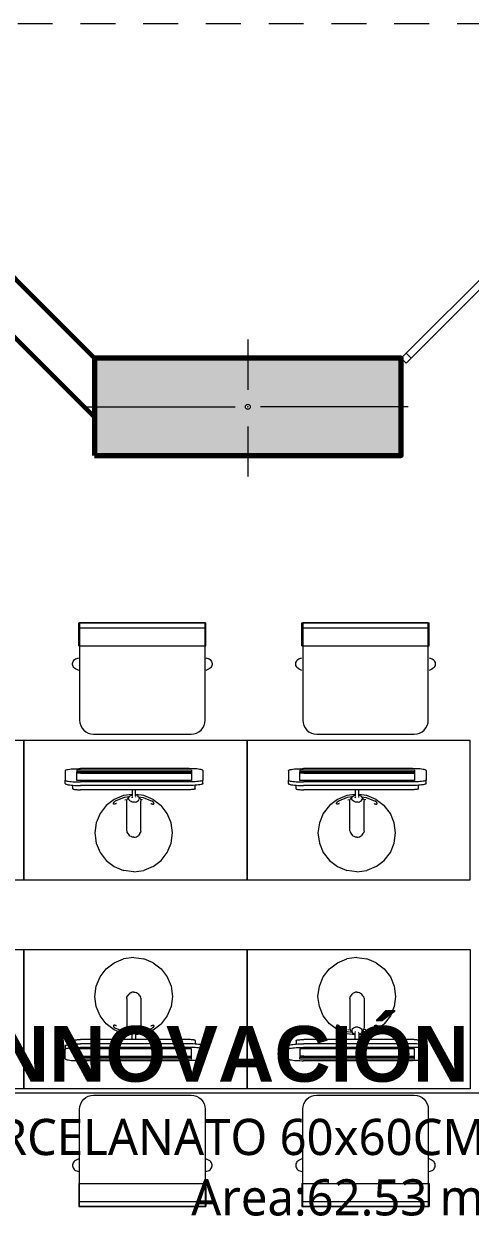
# Model space of a CAD drawing. Header units: metres. Extents: x 28 to 239, y -1 to 113.
# Drawn here: x 75.876 to 77.476, y 87.617 to 91.897 of the extents above; entities that cross this region are included whole.
import ezdxf

# ---------------------------------------------------------------- set-up
doc = ezdxf.new("R2010")
doc.units = ezdxf.units.M
doc.linetypes.add('DASHED2', pattern=[0.375, 0.25, -0.125])
doc.linetypes.add('HIDDEN2', pattern=[0.1875, 0.125, -0.0625])
for name, color, linetype, lineweight in [('COLUMNAS 50', 32, 'Continuous', 70), ('Equipamiento SR', 23, 'Continuous', 0), ('letras sr', 7, 'Continuous', 5), ('Muebles fijos El', 101, 'Continuous', 0), ('Muros el', 144, 'Continuous', 60), ('proyecciones', 1, 'DASHED2', 5), ('Vanos', 140, 'Continuous', 5)]:
    doc.layers.add(name, color=color, linetype=linetype, lineweight=lineweight)
doc.styles.add('Santa Rosa 1 50', font='trebuc.ttf')

# ---------------------------------------------------------------- blocks, each defined once
blk = doc.blocks.new('Columna 1.10 x0.30')
at = {"true_color": 0xc7c8ca}
h = blk.add_hatch(color=9, dxfattribs=at)
h.dxf.hatch_style = 1
h.paths.add_polyline_path([(-234.8493, 113.8066), (-235.9493, 113.8066), (-235.9493, 113.4566), (-234.8493, 113.4566)])
h.paths.add_polyline_path([(-235.3906, 113.6316, -1), (-235.408, 113.6316, -1)], flags=16)
at = {"layer": 'COLUMNAS 50', "color": 1, "linetype": 'Continuous', "lineweight": 5}
for p, q in [((-235.3993, 113.8732), (-235.3993, 113.6932)), ((-235.9743, 113.6316), (-235.4443, 113.6316)), ((-234.8243, 113.6316), (-235.3543, 113.6316)), ((-235.3993, 113.5616), (-235.3993, 113.3816))]:
    blk.add_line(p, q, dxfattribs=at)
at = {"layer": 'COLUMNAS 50', "linetype": 'Continuous'}
blk.add_lwpolyline([(-235.9493, 113.4566), (-234.8493, 113.4566), (-234.8493, 113.8066), (-235.9493, 113.8066)], close=True, dxfattribs=at)
at = {"layer": 'COLUMNAS 50', "color": 1, "linetype": 'Continuous', "lineweight": 5}
blk.add_circle((-235.3993, 113.6316), 0.00871, dxfattribs=at)
blk.add_point((-235.3993, 113.6316), dxfattribs=at)
blk = doc.blocks.new('A$C25F65E93')
at = {"layer": 'Equipamiento SR', "linetype": 'Continuous'}
for p, q in [((0.018, 0.4782), (0, 0.4782)), ((0, 0.0222), (0, 0.4782)), ((0.0824, 0.4782), (0.018, 0.4782)), ((0.018, 0.0222), (0.018, 0.4782)), ((0.0824, 0.0222), (0.0824, 0.4782)), ((0.1264, 0.4782), (0.1269, 0.4816)), ((0.1269, 0.4816), (0.1282, 0.4858)), ((0.1282, 0.4858), (0.1301, 0.4896)), ((0.1301, 0.4896), (0.1325, 0.493)), ((0.1325, 0.493), (0.1354, 0.4959)), ((0.1354, 0.4959), (0.1387, 0.4981)), ((0.1387, 0.4981), (0.1423, 0.4996)), ((0.1423, 0.4996), (0.146, 0.5004)), ((0.146, 0.5004), (0.1498, 0.5004)), ((0.1498, 0.5004), (0.1536, 0.4996)), ((0.1536, 0.4996), (0.1571, 0.4981)), ((0.1571, 0.4981), (0.1604, 0.4959)), ((0.1604, 0.4959), (0.1633, 0.493)), ((0.1633, 0.493), (0.1658, 0.4896)), ((0.1658, 0.4896), (0.1667, 0.4877)), ((0.1667, 0.4877), (0.1714, 0.4782)), ((0.018, 0.0222), (0, 0.0222)), ((0.0824, 0.0222), (0.018, 0.0222)), ((0.1269, 0.0187), (0.1264, 0.0222)), ((0.1282, 0.0146), (0.1269, 0.0187)), ((0.1301, 0.0107), (0.1282, 0.0146)), ((0.1325, 0.0073), (0.1301, 0.0107)), ((0.1354, 0.0045), (0.1325, 0.0073)), ((0.1387, 0.0023), (0.1354, 0.0045)), ((0.1423, 0.0008), (0.1387, 0.0023)), ((0.146, 0), (0.1423, 0.0008)), ((0.1536, 0.0008), (0.1498, 0)), ((0.1571, 0.0023), (0.1536, 0.0008)), ((0.1604, 0.0045), (0.1571, 0.0023)), ((0.1633, 0.0073), (0.1604, 0.0045)), ((0.1658, 0.0107), (0.1633, 0.0073)), ((0.1667, 0.0127), (0.1658, 0.0107)), ((0.1714, 0.0222), (0.1667, 0.0127)), ((0.1498, 0), (0.146, 0))]:
    blk.add_line(p, q, dxfattribs=at)
blk.add_lwpolyline([(0, 0.0252), (0.35, 0.0252, 0.414214), (0.4, 0.0752), (0.4, 0.4252, 0.414214), (0.35, 0.4752), (0, 0.4752), (0, 0.0252)], format="xyb", dxfattribs=at)
blk = doc.blocks.new('A$C34F338A5')
at = {"layer": 'Muebles fijos El'}
for p, q in [((0.3238, 0.6009), (0.3236, 0.5976)), ((0.324, 0.604), (0.3238, 0.6009)), ((0.3243, 0.6067), (0.324, 0.604)), ((0.3246, 0.6091), (0.3243, 0.6067)), ((0.325, 0.6111), (0.3246, 0.6091)), ((0.3254, 0.6126), (0.325, 0.6111)), ((0.3259, 0.6137), (0.3254, 0.6126)), ((0.3263, 0.6143), (0.3259, 0.6137)), ((0.3268, 0.6144), (0.3263, 0.6143)), ((0.3268, 0.6144), (0.3396, 0.6144)), ((0.3389, 0.6004), (0.3388, 0.5931)), ((0.3392, 0.6075), (0.3389, 0.6004)), ((0.3396, 0.6143), (0.3392, 0.6075)), ((0.3401, 0.6205), (0.3396, 0.6144)), ((0.3396, 0.6144), (0.3396, 0.6143)), ((0.3407, 0.6261), (0.3401, 0.6205)), ((0.3414, 0.631), (0.3407, 0.6261)), ((0.3422, 0.6351), (0.3414, 0.631)), ((0.343, 0.6382), (0.3422, 0.6351)), ((0.3439, 0.6404), (0.343, 0.6382)), ((0.3448, 0.6416), (0.3439, 0.6404)), ((0.3456, 0.6418), (0.3448, 0.6416)), ((0.3456, 0.6418), (0.3581, 0.6418)), ((0.3515, 0.6004), (0.3513, 0.5931)), ((0.3518, 0.6075), (0.3515, 0.6004)), ((0.3521, 0.6143), (0.3518, 0.6075)), ((0.3527, 0.6205), (0.3521, 0.6143)), ((0.3533, 0.6261), (0.3527, 0.6205)), ((0.354, 0.631), (0.3533, 0.6261)), ((0.3547, 0.6351), (0.354, 0.631)), ((0.3556, 0.6382), (0.3547, 0.6351)), ((0.3565, 0.6404), (0.3556, 0.6382)), ((0.3574, 0.6416), (0.3565, 0.6404)), ((0.3565, 0.6007), (0.3565, 0.1896)), ((0.3829, 0.6007), (0.3565, 0.6007)), ((0.3581, 0.6418), (0.3574, 0.6416)), ((0.3925, 0.6418), (0.3581, 0.6418)), ((0.3831, 0.5976), (0.3829, 0.6007)), ((0.3866, 0.6007), (0.3829, 0.6007)), ((0.3866, 0.6007), (0.3866, 0.6004)), ((0.3879, 0.6007), (0.3866, 0.6007)), ((0.3866, 0.6004), (0.3867, 0.5931)), ((0.3942, 0.6007), (0.3879, 0.6007)), ((0.3879, 0.6007), (0.3879, 0.1896)), ((0.3925, 0.6418), (0.3932, 0.6416)), ((0.3932, 0.6416), (0.3941, 0.6404)), ((0.3941, 0.6404), (0.395, 0.6382)), ((0.3942, 0.6007), (0.3942, 0.1896)), ((0.395, 0.6382), (0.3959, 0.6351)), ((0.3959, 0.6351), (0.3966, 0.631)), ((0.3966, 0.631), (0.3973, 0.6261)), ((0.3973, 0.6261), (0.398, 0.6205)), ((0.398, 0.6205), (0.3985, 0.6143)), ((0.3985, 0.6143), (0.3989, 0.6075)), ((0.3989, 0.6075), (0.3991, 0.6004)), ((0.3991, 0.6004), (0.3993, 0.5931)), ((0.3234, 0.5906), (0.3233, 0.587)), ((0.3233, 0.587), (0.3233, 0.4006)), ((0.3236, 0.5976), (0.3234, 0.5942)), ((0.3234, 0.5942), (0.3234, 0.5906)), ((0.3388, 0.5931), (0.3388, 0.5873)), ((0.3388, 0.5873), (0.3388, 0.203)), ((0.3513, 0.5931), (0.3513, 0.5873)), ((0.3513, 0.5873), (0.3513, 0.203)), ((0.3832, 0.5942), (0.3831, 0.5976)), ((0.3833, 0.5906), (0.3832, 0.5942)), ((0.3833, 0.587), (0.3833, 0.5906)), ((0.3833, 0.2033), (0.3833, 0.587)), ((0.3867, 0.5931), (0.3867, 0.5873)), ((0.3867, 0.5873), (0.3867, 0.203)), ((0.3993, 0.5931), (0.3993, 0.5873)), ((0.3993, 0.5873), (0.3993, 0.203)), ((0.0698, 0.492), (0.0986, 0.5141)), ((0.0986, 0.5141), (0.1322, 0.528)), ((0.1322, 0.528), (0.1682, 0.5328)), ((0.1682, 0.5328), (0.2042, 0.528)), ((0.2042, 0.528), (0.2377, 0.5141)), ((0.2377, 0.5141), (0.2665, 0.492)), ((0.0477, 0.4632), (0.0698, 0.492)), ((0.2887, 0.4632), (0.2665, 0.492)), ((0.0291, 0.3937), (0.0338, 0.4297)), ((0.0477, 0.4632), (0.0338, 0.4297)), ((0.2719, 0.4641), (0.272, 0.4649)), ((0.2719, 0.4632), (0.2719, 0.4641)), ((0.2719, 0.4622), (0.2719, 0.4632)), ((0.2721, 0.4611), (0.2719, 0.4622)), ((0.272, 0.4649), (0.2723, 0.4655)), ((0.2725, 0.4599), (0.2721, 0.4611)), ((0.2723, 0.4655), (0.2727, 0.466)), ((0.2729, 0.4587), (0.2725, 0.4599)), ((0.2727, 0.466), (0.2732, 0.4664)), ((0.2734, 0.4575), (0.2729, 0.4587)), ((0.2732, 0.4664), (0.2737, 0.4666)), ((0.274, 0.4563), (0.2734, 0.4575)), ((0.2737, 0.4666), (0.2744, 0.4666)), ((0.2744, 0.4556), (0.274, 0.4563)), ((0.2744, 0.4666), (0.2751, 0.4665)), ((0.2751, 0.4665), (0.2759, 0.4663)), ((0.2759, 0.4663), (0.2768, 0.4658)), ((0.2768, 0.4658), (0.2777, 0.4653)), ((0.2777, 0.4653), (0.2786, 0.4646)), ((0.2786, 0.4646), (0.2795, 0.4637)), ((0.2795, 0.4637), (0.2804, 0.4628)), ((0.2804, 0.4628), (0.2812, 0.4617)), ((0.2812, 0.4617), (0.282, 0.4606)), ((0.2816, 0.4609), (0.2825, 0.4597)), ((0.282, 0.4606), (0.2828, 0.4595)), ((0.2957, 0.4278), (0.2828, 0.4595)), ((0.2887, 0.4632), (0.3026, 0.4297)), ((0.3026, 0.4297), (0.3064, 0.4006)), ((0.0291, 0.3937), (0.0338, 0.3576)), ((0.1531, 0.3936), (0.1534, 0.3985)), ((0.1531, 0.3936), (0.1537, 0.3887)), ((0.1534, 0.3985), (0.1546, 0.4032)), ((0.1537, 0.3887), (0.1551, 0.3842)), ((0.1546, 0.4032), (0.1566, 0.4072)), ((0.1566, 0.4072), (0.1593, 0.4104)), ((0.1659, 0.4158), (0.1593, 0.4104)), ((0.1659, 0.4158), (0.1701, 0.4186)), ((0.1748, 0.4197), (0.1701, 0.4186)), ((0.1748, 0.4197), (0.2825, 0.4197)), ((0.2791, 0.3985), (0.2788, 0.3936)), ((0.2788, 0.3936), (0.2794, 0.3887)), ((0.2791, 0.3985), (0.2803, 0.4032)), ((0.2794, 0.3887), (0.2809, 0.3842)), ((0.2803, 0.4032), (0.2824, 0.4072)), ((0.2824, 0.4072), (0.2851, 0.4104)), ((0.2872, 0.4191), (0.2825, 0.4197)), ((0.2851, 0.4104), (0.2882, 0.4125)), ((0.287, 0.4255), (0.2879, 0.4187)), ((0.2916, 0.4168), (0.2872, 0.4191)), ((0.2917, 0.4133), (0.2882, 0.4125)), ((0.2916, 0.4168), (0.2985, 0.4111)), ((0.2952, 0.4128), (0.2917, 0.4133)), ((0.2969, 0.3881), (0.2947, 0.3888)), ((0.2947, 0.3888), (0.2958, 0.3883)), ((0.2952, 0.4128), (0.2985, 0.4111)), ((0.2978, 0.4117), (0.2957, 0.4278)), ((0.2958, 0.3883), (0.2969, 0.3881)), ((0.2985, 0.3999), (0.2965, 0.4005)), ((0.2977, 0.4004), (0.2965, 0.4005)), ((0.2985, 0.3999), (0.2977, 0.4004)), ((0.2985, 0.4111), (0.3013, 0.4083)), ((0.3048, 0.388), (0.2994, 0.388)), ((0.3002, 0.4006), (0.3048, 0.4006)), ((0.3036, 0.4045), (0.3013, 0.4083)), ((0.3021, 0.3814), (0.3041, 0.3855)), ((0.3066, 0.388), (0.3026, 0.3576)), ((0.3036, 0.4045), (0.3048, 0.4006)), ((0.3041, 0.3855), (0.3048, 0.388)), ((0.3048, 0.4006), (0.3064, 0.4006)), ((0.3066, 0.388), (0.3048, 0.388)), ((0.3064, 0.4006), (0.3233, 0.4006)), ((0.3233, 0.388), (0.3066, 0.388)), ((0.3233, 0.4006), (0.3233, 0.388)), ((0.3233, 0.388), (0.3233, 0.2033)), ((0.0477, 0.3241), (0.0338, 0.3576)), ((0.1551, 0.3842), (0.1574, 0.3804)), ((0.1574, 0.3804), (0.1603, 0.3775)), ((0.1671, 0.3718), (0.1603, 0.3775)), ((0.1715, 0.3695), (0.1671, 0.3718)), ((0.1762, 0.3689), (0.1715, 0.3695)), ((0.1762, 0.3689), (0.284, 0.3689)), ((0.2809, 0.3842), (0.2831, 0.3804)), ((0.2957, 0.3595), (0.2828, 0.3278)), ((0.2831, 0.3804), (0.286, 0.3775)), ((0.284, 0.3689), (0.2886, 0.3701)), ((0.286, 0.3775), (0.2893, 0.3758)), ((0.287, 0.3618), (0.2881, 0.3699)), ((0.2886, 0.3701), (0.2928, 0.3728)), ((0.3026, 0.3576), (0.2887, 0.3241)), ((0.2893, 0.3758), (0.2928, 0.3753)), ((0.2994, 0.3783), (0.2928, 0.3728)), ((0.2928, 0.3753), (0.2962, 0.3762)), ((0.298, 0.3771), (0.2957, 0.3595)), ((0.2962, 0.3762), (0.2994, 0.3783)), ((0.2994, 0.3783), (0.3021, 0.3814)), ((0.0698, 0.2953), (0.0477, 0.3241)), ((0.2887, 0.3241), (0.2665, 0.2953)), ((0.2721, 0.3262), (0.2719, 0.3251)), ((0.2719, 0.3251), (0.2719, 0.3241)), ((0.2719, 0.3241), (0.2719, 0.3232)), ((0.2719, 0.3232), (0.272, 0.3225)), ((0.272, 0.3225), (0.2723, 0.3218)), ((0.2725, 0.3274), (0.2721, 0.3262)), ((0.2723, 0.3218), (0.2727, 0.3213)), ((0.2729, 0.3286), (0.2725, 0.3274)), ((0.2727, 0.3213), (0.2732, 0.3209)), ((0.2734, 0.3298), (0.2729, 0.3286)), ((0.2732, 0.3209), (0.2737, 0.3207)), ((0.274, 0.331), (0.2734, 0.3298)), ((0.2737, 0.3207), (0.2744, 0.3207)), ((0.2744, 0.3317), (0.274, 0.331)), ((0.2744, 0.3207), (0.2751, 0.3208)), ((0.2751, 0.3208), (0.2759, 0.3211)), ((0.2759, 0.3211), (0.2768, 0.3215)), ((0.2768, 0.3215), (0.2777, 0.322)), ((0.2777, 0.322), (0.2786, 0.3228)), ((0.2786, 0.3228), (0.2795, 0.3236)), ((0.2795, 0.3236), (0.2804, 0.3245)), ((0.2804, 0.3245), (0.2812, 0.3256)), ((0.2812, 0.3256), (0.282, 0.3267)), ((0.282, 0.3267), (0.2828, 0.3278)), ((0.0986, 0.2732), (0.0698, 0.2953)), ((0.1322, 0.2593), (0.0986, 0.2732)), ((0.1682, 0.2545), (0.1322, 0.2593)), ((0.2042, 0.2593), (0.1682, 0.2545)), ((0.2377, 0.2732), (0.2042, 0.2593)), ((0.2665, 0.2953), (0.2377, 0.2732)), ((0.3234, 0.1997), (0.3233, 0.2033)), ((0.3234, 0.1961), (0.3234, 0.1997)), ((0.3236, 0.1926), (0.3234, 0.1961)), ((0.3238, 0.1894), (0.3236, 0.1926)), ((0.324, 0.1863), (0.3238, 0.1894)), ((0.3243, 0.1836), (0.324, 0.1863)), ((0.3246, 0.1812), (0.3243, 0.1836)), ((0.325, 0.1792), (0.3246, 0.1812)), ((0.3254, 0.1777), (0.325, 0.1792)), ((0.3259, 0.1766), (0.3254, 0.1777)), ((0.3263, 0.176), (0.3259, 0.1766)), ((0.3268, 0.1759), (0.3263, 0.176)), ((0.3268, 0.1759), (0.3396, 0.1759)), ((0.3388, 0.1972), (0.3388, 0.203)), ((0.3389, 0.1898), (0.3388, 0.1972)), ((0.3392, 0.1827), (0.3389, 0.1898)), ((0.3396, 0.176), (0.3392, 0.1827)), ((0.3396, 0.1759), (0.3396, 0.176)), ((0.3401, 0.1698), (0.3396, 0.1759)), ((0.3513, 0.1972), (0.3513, 0.203)), ((0.3515, 0.1898), (0.3513, 0.1972)), ((0.3518, 0.1827), (0.3515, 0.1898)), ((0.3521, 0.176), (0.3518, 0.1827)), ((0.3527, 0.1698), (0.3521, 0.176)), ((0.3565, 0.1896), (0.3829, 0.1896)), ((0.3831, 0.1926), (0.3829, 0.1896)), ((0.3829, 0.1896), (0.3866, 0.1896)), ((0.3832, 0.1961), (0.3831, 0.1926)), ((0.3833, 0.1997), (0.3832, 0.1961)), ((0.3833, 0.2033), (0.3833, 0.1997)), ((0.3866, 0.1898), (0.3867, 0.1972)), ((0.3866, 0.1896), (0.3866, 0.1898)), ((0.3866, 0.1896), (0.3879, 0.1896)), ((0.3867, 0.1972), (0.3867, 0.203)), ((0.3942, 0.1896), (0.3879, 0.1896)), ((0.398, 0.1698), (0.3985, 0.176)), ((0.3985, 0.176), (0.3989, 0.1827)), ((0.3989, 0.1827), (0.3991, 0.1898)), ((0.3991, 0.1898), (0.3993, 0.1972)), ((0.3993, 0.1972), (0.3993, 0.203)), ((0.3407, 0.1642), (0.3401, 0.1698)), ((0.3414, 0.1593), (0.3407, 0.1642)), ((0.3422, 0.1552), (0.3414, 0.1593)), ((0.343, 0.152), (0.3422, 0.1552)), ((0.3439, 0.1499), (0.343, 0.152)), ((0.3448, 0.1487), (0.3439, 0.1499)), ((0.3456, 0.1485), (0.3448, 0.1487)), ((0.3456, 0.1485), (0.3581, 0.1485)), ((0.3533, 0.1642), (0.3527, 0.1698)), ((0.354, 0.1593), (0.3533, 0.1642)), ((0.3547, 0.1552), (0.354, 0.1593)), ((0.3556, 0.152), (0.3547, 0.1552)), ((0.3565, 0.1499), (0.3556, 0.152)), ((0.3574, 0.1487), (0.3565, 0.1499)), ((0.3581, 0.1485), (0.3574, 0.1487)), ((0.3925, 0.1485), (0.3581, 0.1485)), ((0.3925, 0.1485), (0.3932, 0.1487)), ((0.3932, 0.1487), (0.3941, 0.1499)), ((0.3941, 0.1499), (0.395, 0.152)), ((0.395, 0.152), (0.3959, 0.1552)), ((0.3959, 0.1552), (0.3966, 0.1593)), ((0.3966, 0.1593), (0.3973, 0.1642)), ((0.3973, 0.1642), (0.398, 0.1698))]:
    blk.add_line(p, q, dxfattribs=at)
blk.add_lwpolyline([(0, 0.8), (0.5, 0.8), (0.5, 0), (0, 0), (0, 0.8)], dxfattribs=at)
at = {"layer": 'Muebles fijos El', "xscale": -1}
blk.add_blockref('A$C25F65E93', (0.923, 0.1747), dxfattribs=at)

msp = doc.modelspace()

# ---------------------------------------------------------------- linework, layer by layer
at = {"layer": 'Muros el', "ltscale": 0.05}
for points in [[(76.129, 90.6969), (75.5634, 91.2626)], [(75.4573, 91.1565), (76.129, 90.4848)]]:
    msp.add_lwpolyline(points, dxfattribs=at)
at = {"layer": 'proyecciones', "linetype": 'HIDDEN2'}
msp.add_lwpolyline([(86.329, 90.6969), (86.329, 91.8969), (57.529, 91.8969), (57.529, 90.6969)], dxfattribs=at)
at = {"layer": 'Vanos', "color": 7, "linetype": 'Continuous'}
for p, q in [((77.229, 90.6969), (77.6179, 91.0858)), ((77.2644, 90.6969), (77.6179, 91.0504)), ((77.2644, 90.6969), (77.2467, 90.7146)), ((77.2467, 90.6792), (77.229, 90.6969)), ((77.2467, 90.6792), (77.2644, 90.6969))]:
    msp.add_line(p, q, dxfattribs=at)

# ---------------------------------------------------------------- block references
at = {"layer": 'COLUMNAS 50'}
msp.add_blockref('Columna 1.10 x0.30', (312.0784, -23.1097), dxfattribs=at)
at = {"layer": 'Muebles fijos El', "xscale": -1, "rotation": 270}
for p in [(75.0761, 88.8239), (75.8761, 88.8239), (76.6761, 88.8239)]:
    msp.add_blockref('A$C34F338A5', p, dxfattribs=at)
at = {"layer": 'Muebles fijos El', "rotation": 270}
for p in [(75.0761, 88.5739), (75.8761, 88.5739), (76.6761, 88.5739)]:
    msp.add_blockref('A$C34F338A5', p, dxfattribs=at)

# ---------------------------------------------------------------- texts
at = {"layer": 'letras sr', "insert": (73.6188, 88.2992), "char_height": 0.209, "attachment_point": 1, "style": 'Santa Rosa 1 50'}
msp.add_mtext_dynamic_manual_height_columns('\\pxqc;{\\fSwis721 Ex BT|b1|i0|c0|p34;\\H0.95694x;\\LAULA DE INNOVACIÓN PEDAGÓGICA 2\\P\\fTrebuchet MS|b0|i0|c0|p34;\\H0.65x;\\lPISO PORCELANATO 60x60CM ANTIDESLIZANTE\\PArea:62.53 m²}', width=6.822621, gutter_width=1, heights=[0], dxfattribs=at)

doc.saveas('drawing.dxf')
